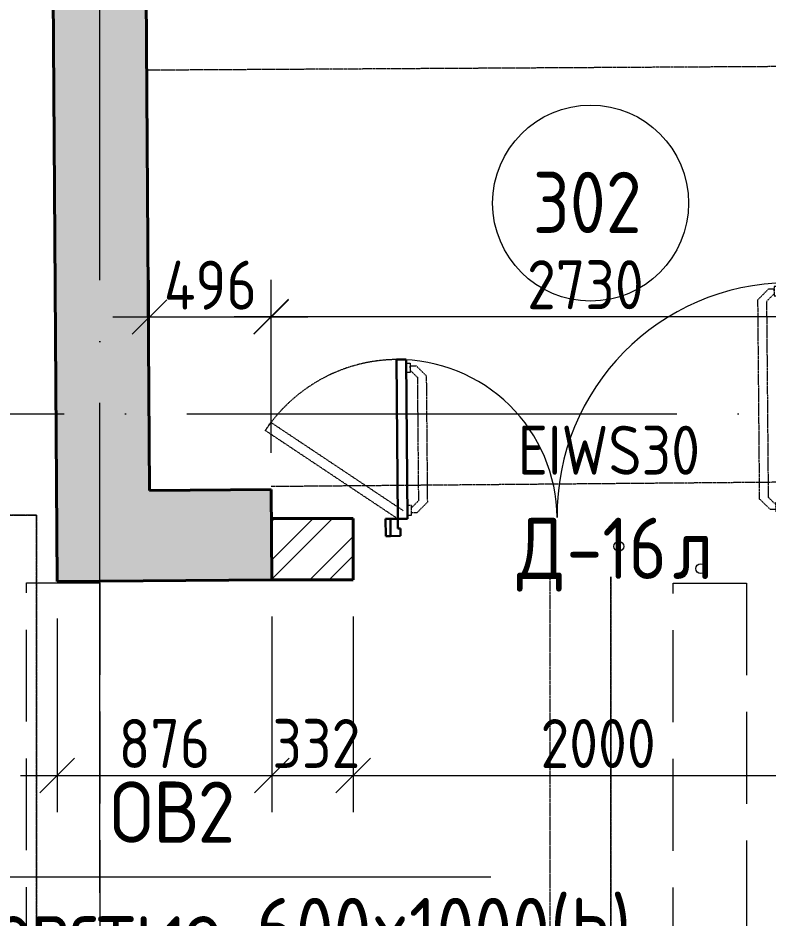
# Model space of a CAD drawing. Header units: millimetres. Extents: x -269164 to 430575, y -569542 to 36130.
# Drawn here: x 181408 to 184469, y -419422 to -415749 of the extents above; entities that cross this region are included whole.
import ezdxf

# ---------------------------------------------------------------- set-up
doc = ezdxf.new("R2010")
doc.units = ezdxf.units.MM
for name, pattern in [('ADSK_Линия сетки', [25, 20, -2.5, 0, -2.5]), ('ADSK_Сверху', [4.5, 3, -1.5]), ('ADSK_Штриховая_ш2 п1', [3, 2, -1]), ('GOST2.303 4', [7, 5, -2, 0])]:
    doc.linetypes.add(name, pattern=pattern)
for name, color, linetype, lineweight in [('Двери', 7, 'Continuous', 18), ('Каркас', 7, 'Continuous', 18), ('Марки', 7, 'Continuous', 20), ('Марки дверей', 7, 'Continuous', 20), ('Марки помещений', 7, 'Continuous', 20), ('Оси', 7, 'Continuous', 9), ('Размеры', 7, 'Continuous', 9), ('Стены внутренние', 7, 'Continuous', 18), ('Стены штриховка', 7, 'Continuous', 18)]:
    doc.layers.add(name, color=color, linetype=linetype, lineweight=lineweight)
doc.layers.add('Линии', color=7, linetype='Continuous', lineweight=9, true_color=0x00a600)
doc.styles.add('GOST Common', font='GOST_Common.ttf', dxfattribs={"width": 0.9, "height": 200})
doc.styles.add('GOST Common_1', font='GOST_Common.ttf', dxfattribs={"width": 0.9, "height": 350})
doc.styles.add('GOST Common_2', font='GOST_Common.ttf', dxfattribs={"width": 0.9, "height": 250})
doc.styles.add('ISOCPEUR_1', font='isocpeur.ttf', dxfattribs={"width": 0.9, "height": 250})
doc.dimstyles.new('ADSK_Основной_2_мм_Округление_до_1_мм_1', dxfattribs={"dimscale": 304.8, "dimtxt": 201.142999, "dimasz": 0.463911, "dimexe": 0.492126, "dimexo": 0.492126, "dimgap": 0.098425, "dimtad": 1, "dimdec": 0, "dimdsep": 46, "dimtxsty": 'GOST Common', "dimblk1": 'OBLIQUE', "dimblk2": 'OBLIQUE', "dimsah": 1, "dimcen": 0.09, "dimdle": 0.492126, "dimazin": 2, "dimtfac": 1, "dimtdec": 4, "dimtix": 1, "dimtmove": 1, "dimatfit": 3, "dimfxl": 1, "dimtvp": 1, "dimtolj": 1, "dimtzin": 0, "dimlwd": 20, "dimlwe": 20, "dimarcsym": 2})

# ---------------------------------------------------------------- blocks, each defined once
blk = doc.blocks.new('AC_Дверь_Двупольная - Д-16л 1700х2200h-2309824-03 План 3-го этажа маркировочный')
at = {"layer": 'Двери', "lineweight": 30}
for p, q in [((800, 966), (760, 966)), ((760, 966), (760, 16)), ((800, 16), (800, 966)), ((-800, 666), (-760, 666)), ((-800, 16), (-800, 666)), ((-760, 666), (-760, 16)), ((-850, 16), (-830, 16)), ((-850, -54), (-850, 16)), ((-830, 16), (-800, 16)), ((-830, -54), (-830, 16)), ((-830, 16), (-830, -54)), ((-760, 16), (-800, 16)), ((-800, 16), (-800, -24)), ((760, 16), (800, 16)), ((830, 16), (800, 16)), ((800, 16), (800, -24)), ((830, -54), (830, 16)), ((850, 16), (830, 16)), ((830, 16), (830, -54)), ((850, -54), (850, 16)), ((-800, -24), (-790, -24)), ((-790, -24), (-790, -54)), ((800, -24), (790, -24)), ((790, -24), (790, -54)), ((-830, -54), (-850, -54)), ((-790, -54), (-830, -54)), ((790, -54), (830, -54)), ((830, -54), (850, -54))]:
    blk.add_line(p, q, dxfattribs=at)
at = {"layer": 'Двери', "linetype": 'ADSK_Сверху', "lineweight": 9}
for p, q in [((720.3, 940.4), (677.5, 897.6)), ((744, 921.7), (713.9, 891.6)), ((744, 940.4), (720.3, 940.4)), ((760, 951), (744, 951)), ((744, 951), (744, 912.5)), ((744, 931.7), (744, 940.4)), ((677.5, 84.3), (677.5, 897.6)), ((713.9, 90.4), (713.9, 891.6)), ((744, 912.5), (760, 912.5)), ((-760, 651), (-744, 651)), ((-744, 651), (-744, 612.5)), ((-744, 631.7), (-744, 640.4)), ((-744, 640.4), (-720.3, 640.4)), ((-720.3, 640.4), (-677.5, 597.6)), ((-744, 612.5), (-760, 612.5)), ((-744, 621.7), (-713.9, 591.6)), ((-713.9, 90.4), (-713.9, 591.6)), ((-677.5, 84.3), (-677.5, 597.6)), ((-744, 60.3), (-713.9, 90.4)), ((-720.3, 41.5), (-677.5, 84.3)), ((720.3, 41.5), (677.5, 84.3)), ((744, 60.3), (713.9, 90.4)), ((-744, 69.5), (-760, 69.5)), ((-744, 31), (-744, 69.5)), ((-744, 41.5), (-720.3, 41.5)), ((744, 41.5), (720.3, 41.5)), ((744, 31), (744, 69.5)), ((744, 69.5), (760, 69.5)), ((-760, 31), (-744, 31)), ((760, 31), (744, 31))]:
    blk.add_line(p, q, dxfattribs=at)
at = {"layer": 'Двери'}
for centre, radius, start, end in [((800, 16), 950, 90, 180), ((-800, 16), 650, 360, 90)]:
    blk.add_arc(centre, radius, start, end, dxfattribs=at)
blk = doc.blocks.new('ADSK_Марка_Помещение_ОдноЗначение - Номер-247393-03 План 3-го этажа маркировочный')
at = {"layer": 'Марки помещений'}
blk.add_circle((0, 0), 4, dxfattribs=at)
blk = doc.blocks.new('ADSK_Марка_Дверь - Типоразмер_ADSK_Марка-58376-03 План 3-го этажа маркировочный')
at = {"layer": 'Марки дверей', "lineweight": 9}
blk.add_circle((0, 0), 0.2, dxfattribs=at)
blk = doc.blocks.new('ADSK_Марка_Дверь - Типоразмер_ADSK_Марка-58376-02 План 2-го этажа маркировочный')
at = {"layer": 'Марки дверей', "lineweight": 9}
blk.add_circle((0, 0), 0.2, dxfattribs=at)
blk = doc.blocks.new('_Oblique')
at = {"color": 0, "linetype": 'ByBlock', "lineweight": -2}
blk.add_line((-0.5, -0.5), (0.5, 0.5), dxfattribs=at)
blk = doc.blocks.new('*D12298')
at = {"layer": 'Defpoints', "color": 0, "transparency": 16777216}
for p in [(181568.1, -418049.1), (182444.2, -418041.6), (182444.2, -418839.8)]:
    blk.add_point(p, dxfattribs=at)
at = {"layer": 'Размеры', "color": 0, "lineweight": 20, "transparency": 16777216}
for p, q in [((181568.1, -418199.1), (181568.1, -418989.8)), ((182444.2, -418191.6), (182444.2, -418989.8)), ((181418.1, -418839.8), (182594.2, -418839.8))]:
    blk.add_line(p, q, dxfattribs=at)
at = {"layer": 'Размеры', "color": 0, "lineweight": 20, "transparency": 16777216, "xscale": 141.4, "yscale": 141.4, "zscale": 141.4, "rotation": 180}
blk.add_blockref('_Oblique', (181568.1, -418839.8), dxfattribs=at)
at = {"layer": 'Размеры', "color": 0, "lineweight": 20, "transparency": 16777216, "xscale": 141.4, "yscale": 141.4, "zscale": 141.4}
blk.add_blockref('_Oblique', (182444.2, -418839.8), dxfattribs=at)
at = {"layer": 'Размеры', "color": 0, "transparency": 16777216, "insert": (182006.1, -418709.8), "char_height": 200, "attachment_point": 5, "style": 'GOST Common'}
blk.add_mtext('\\A1;876', dxfattribs=at)
blk = doc.blocks.new('*D12299')
at = {"layer": 'Defpoints', "color": 0, "transparency": 16777216}
for p in [(182444.2, -418041.6), (182775.9, -418041.6), (182775.9, -418839.8)]:
    blk.add_point(p, dxfattribs=at)
at = {"layer": 'Размеры', "color": 0, "lineweight": 20, "transparency": 16777216}
for p, q in [((182444.2, -418191.6), (182444.2, -418989.8)), ((182775.9, -418191.6), (182775.9, -418989.8)), ((182294.2, -418839.8), (182925.9, -418839.8))]:
    blk.add_line(p, q, dxfattribs=at)
at = {"layer": 'Размеры', "color": 0, "lineweight": 20, "transparency": 16777216, "xscale": 141.4, "yscale": 141.4, "zscale": 141.4, "rotation": 180}
blk.add_blockref('_Oblique', (182444.2, -418839.8), dxfattribs=at)
at = {"layer": 'Размеры', "color": 0, "lineweight": 20, "transparency": 16777216, "xscale": 141.4, "yscale": 141.4, "zscale": 141.4}
blk.add_blockref('_Oblique', (182775.9, -418839.8), dxfattribs=at)
at = {"layer": 'Размеры', "color": 0, "transparency": 16777216, "insert": (182625.9, -418709.8), "char_height": 200, "attachment_point": 5, "style": 'GOST Common'}
blk.add_mtext('\\A1;332', dxfattribs=at)
blk = doc.blocks.new('*D12300')
at = {"layer": 'Defpoints', "color": 0, "transparency": 16777216}
for p in [(184775.8, -418018.3), (182775.9, -418041.6), (184775.8, -418839.8)]:
    blk.add_point(p, dxfattribs=at)
at = {"layer": 'Размеры', "color": 0, "lineweight": 20, "transparency": 16777216}
for p, q in [((184775.8, -418168.3), (184775.8, -418989.8)), ((182775.9, -418191.6), (182775.9, -418989.8)), ((182625.9, -418839.8), (184925.8, -418839.8))]:
    blk.add_line(p, q, dxfattribs=at)
at = {"layer": 'Размеры', "color": 0, "lineweight": 20, "transparency": 16777216, "xscale": 141.4, "yscale": 141.4, "zscale": 141.4, "rotation": 180}
blk.add_blockref('_Oblique', (182775.9, -418839.8), dxfattribs=at)
at = {"layer": 'Размеры', "color": 0, "lineweight": 20, "transparency": 16777216, "xscale": 141.4, "yscale": 141.4, "zscale": 141.4}
blk.add_blockref('_Oblique', (184775.8, -418839.8), dxfattribs=at)
at = {"layer": 'Размеры', "color": 0, "transparency": 16777216, "insert": (183775.9, -418709.8), "char_height": 200, "attachment_point": 5, "style": 'GOST Common'}
blk.add_mtext('\\A1;2000', dxfattribs=at)
blk = doc.blocks.new('*D12309')
at = {"layer": 'Defpoints', "color": 0, "transparency": 16777216}
for p in [(182441, -416969.5), (181945.5, -417677.8), (182441, -417673.6)]:
    blk.add_point(p, dxfattribs=at)
at = {"layer": 'Размеры', "color": 0, "lineweight": 20, "transparency": 16777216}
for p, q in [((181945.5, -417527.8), (181945.5, -416819.5)), ((182441, -417523.6), (182441, -416819.5)), ((181795.5, -416969.5), (182591, -416969.5))]:
    blk.add_line(p, q, dxfattribs=at)
at = {"layer": 'Размеры', "color": 0, "lineweight": 20, "transparency": 16777216, "xscale": 141.4, "yscale": 141.4, "zscale": 141.4, "rotation": 180}
blk.add_blockref('_Oblique', (181945.5, -416969.5), dxfattribs=at)
at = {"layer": 'Размеры', "color": 0, "lineweight": 20, "transparency": 16777216, "xscale": 141.4, "yscale": 141.4, "zscale": 141.4}
blk.add_blockref('_Oblique', (182441, -416969.5), dxfattribs=at)
at = {"layer": 'Размеры', "color": 0, "transparency": 16777216, "insert": (182193.3, -416839.5), "char_height": 200, "attachment_point": 5, "style": 'GOST Common'}
blk.add_mtext('\\A1;496', dxfattribs=at)
blk = doc.blocks.new('*D12310')
at = {"layer": 'Defpoints', "color": 0, "transparency": 16777216}
for p in [(185170.6, -416967.7), (185170.6, -417650.3), (182441, -417673.6)]:
    blk.add_point(p, dxfattribs=at)
at = {"layer": 'Размеры', "color": 0, "lineweight": 20, "transparency": 16777216}
for p, q in [((182441, -417523.6), (182441, -416817.7)), ((185170.6, -417500.3), (185170.6, -416817.7)), ((182291, -416967.7), (185320.6, -416967.7))]:
    blk.add_line(p, q, dxfattribs=at)
at = {"layer": 'Размеры', "color": 0, "lineweight": 20, "transparency": 16777216, "xscale": 141.4, "yscale": 141.4, "zscale": 141.4, "rotation": 180}
blk.add_blockref('_Oblique', (182441, -416967.7), dxfattribs=at)
at = {"layer": 'Размеры', "color": 0, "lineweight": 20, "transparency": 16777216, "xscale": 141.4, "yscale": 141.4, "zscale": 141.4}
blk.add_blockref('_Oblique', (185170.6, -416967.7), dxfattribs=at)
at = {"layer": 'Размеры', "color": 0, "transparency": 16777216, "insert": (183724, -416837.7), "char_height": 200, "attachment_point": 5, "style": 'GOST Common'}
blk.add_mtext('\\A1;2730', dxfattribs=at)

msp = doc.modelspace()

# ---------------------------------------------------------------- hatches: boundary and pattern name
at = {"layer": 'Стены внутренние', "true_color": 0xc0c0c0}
for points in [[(181568.11, -418049.05), (181948.1, -418045.81), (181893.03, -410213.29), (181616.41, -410213.29), (181616.3, -410210.93), (181513, -410210.93), (181567.75, -417996.93)], [(181948.1, -418045.81), (182444.17, -418041.57), (182441.03, -417673.59), (181945.51, -417677.82), (181947.76, -417996.93)]]:
    msp.add_hatch(color=9, dxfattribs=at).paths.add_polyline_path(points)
at = {"layer": 'Стены внутренние', "lineweight": 9}
h = msp.add_hatch(dxfattribs=at)
h.set_pattern_fill('FP_2', color=256, style=0, pattern_type=2)
h.set_pattern_definition([(45, (174118.6, -430765.42), (-117.8655, 117.8655), []), (45, (174197.17, -430765.42), (-117.8655, 117.8655), [])])
h.paths.add_polyline_path([(182775.89, -418041.57), (182775.89, -417791.57), (182442.03, -417791.57), (182444.17, -418041.57)])

# ---------------------------------------------------------------- linework, layer by layer
at = {"layer": 'Каркас', "color": 253, "linetype": 'ADSK_Сверху', "true_color": 0xaaaaaa}
for p, q in [((181933.44, -415961.27), (181931.89, -415739.97)), ((181933.44, -415961.27), (185603.71, -415940.15)), ((181483.03, -417777.69), (181233.03, -417777.69)), ((181483.03, -417777.69), (181483.03, -421685.13)), ((183578.55, -418031.89), (183578.55, -421685.13)), ((183828.55, -418029.76), (183828.55, -421685.13))]:
    msp.add_line(p, q, dxfattribs=at)
at = {"layer": 'Каркас', "color": 253, "linetype": 'ADSK_Сверху', "true_color": 0xb2b2b2}
for p, q in [((181233.03, -417777.69), (181483.03, -417777.69)), ((181483.03, -421685.13), (181483.03, -417777.69)), ((183578.55, -418031.89), (183578.55, -421685.13)), ((183828.55, -421685.13), (183828.55, -418029.76))]:
    msp.add_line(p, q, dxfattribs=at)
at = {"layer": 'Каркас', "color": 30, "linetype": 'GOST2.303 4', "ltscale": 75, "true_color": 0xf26722}
for points in [[(181442.65, -421770.43), (181442.65, -418054.42), (181742.65, -418054.42), (181742.65, -421770.43), (181442.65, -421770.43)], [(184081.73, -421772.2), (184081.73, -418056.19), (184381.73, -418056.19), (184381.73, -421772.2), (184081.73, -421772.2)]]:
    msp.add_lwpolyline(points, dxfattribs=at)
at = {"layer": 'Линии', "linetype": 'ADSK_Штриховая_ш2 п1'}
for p, q in [((182417.59, -417432.64), (182439.78, -417399.35)), ((182980.64, -417759.87), (182439.78, -417399.35)), ((182958.45, -417793.15), (182417.59, -417432.64))]:
    msp.add_line(p, q, dxfattribs=at)
msp.add_arc((182958.45, -417793.15), 650, 90.31464, 146.31464, dxfattribs=at)
at = {"layer": 'Марки', "color": 30, "true_color": 0xf26722}
msp.add_line((180837.82, -419253.93), (183337.82, -419253.93), dxfattribs=at)
at = {"layer": 'Оси', "linetype": 'ADSK_Линия сетки', "ltscale": 100}
for p, q in [((181742.82, -439320.18), (181742.82, -386200.07)), ((167096.68, -417365.13), (235324.62, -417365.13))]:
    msp.add_line(p, q, dxfattribs=at)
at = {"layer": 'Стены внутренние', "lineweight": 40}
for p, q in [((181945.51, -417677.82), (181893.03, -410213.29)), ((181532.32, -412958.99), (181568.11, -418049.05)), ((181945.51, -417677.82), (182441.03, -417673.59)), ((182444.17, -418041.57), (182441.03, -417673.59)), ((182775.89, -417791.57), (182442.03, -417791.57)), ((182775.89, -418041.57), (182775.89, -417791.57)), ((181568.11, -418049.05), (182444.17, -418041.57)), ((182775.89, -418041.57), (182444.17, -418041.57))]:
    msp.add_line(p, q, dxfattribs=at)
at = {"layer": 'Стены внутренние', "color": 253, "linetype": 'ADSK_Сверху', "true_color": 0xaaaaaa}
msp.add_line((185170.53, -417638.29), (182440.92, -417661.59), dxfattribs=at)
at = {"layer": 'Стены штриховка'}
msp.add_line((181945.51, -417677.82), (181945.43, -417665.82), dxfattribs=at)

# ---------------------------------------------------------------- block references
at = {"layer": 'Двери', "linetype": 'ADSK_Сверху', "lineweight": 9, "rotation": 0.4890445236925678}
msp.add_blockref('AC_Дверь_Двупольная - Д-16л 1700х2200h-2309824-03 План 3-го этажа маркировочный', (183758.56, -417802.32), dxfattribs=at)
at = {"layer": 'Марки дверей', "xscale": 99.99999999999993, "yscale": 99.99999999999993, "zscale": 99.99999999999993}
for name, p in [('ADSK_Марка_Дверь - Типоразмер_ADSK_Марка-58376-03 План 3-го этажа маркировочный', (183860.63, -417905.48)), ('ADSK_Марка_Дверь - Типоразмер_ADSK_Марка-58376-02 План 2-го этажа маркировочный', (184195.1, -417996.07))]:
    msp.add_blockref(name, p, dxfattribs=at)
at = {"layer": 'Марки помещений', "xscale": 99.99999999999993, "yscale": 99.99999999999993, "zscale": 99.99999999999993}
msp.add_blockref('ADSK_Марка_Помещение_ОдноЗначение - Номер-247393-03 План 3-го этажа маркировочный', (183745.5, -416504.76), dxfattribs=at)

# ---------------------------------------------------------------- texts
at = {"layer": 'Марки', "color": 30, "lineweight": 40, "true_color": 0xf26722, "style": 'ISOCPEUR_1', "width": 0.9}
for s, p in [('ОВ', (181783.9, -419114.91)), ('2', (182141.09, -419114.91)), ('отверстие 600x1000(h)', (180854.46, -419589.83))]:
    msp.add_text(s, height=250, dxfattribs=at).set_placement(p)
at = {"layer": 'Марки дверей', "lineweight": 9, "attachment_point": 1}
for s, insert, char_height, width, style in [('EIWS30', (183447.8, -417413.06), 200, 959.6199, 'GOST Common_1'), ('\\fGOST Common|b0|i0|c204|p34|;\\W.9;Д', (183444.65, -417788.47), 250, 245.3164, 'GOST Common_2'), ('-16', (183647.06, -417788.47), 250, 526.7087, 'GOST Common_2'), ('\\fGOST Common|b0|i0|c204|p34|;\\W.9;л', (184081.64, -417788.47), 250, 194.8101, 'GOST Common_2')]:
    msp.add_mtext(s, dxfattribs=dict(at, insert=insert, char_height=char_height, width=width, style=style))
at = {"layer": 'Марки помещений', "lineweight": 9, "insert": (183509.24, -416377.03), "char_height": 250, "width": 584.4302, "attachment_point": 1, "style": 'GOST Common_2'}
msp.add_mtext('302', dxfattribs=at)

# ---------------------------------------------------------------- dimensions: what is measured, and where the dimension line sits
at = {"layer": 'Размеры', "color": 18, "true_color": 0x000000}
for base, p1, p2, picture, middle in [((182441.03, -416969.51), (181945.51, -417677.82), (182441.03, -417673.59), '*D12309', (182193.27, -416969.51)), ((185170.64, -416967.75), (182441.03, -417673.59), (185170.64, -417650.29), '*D12310', (183724.03, -416967.75)), ((184775.83, -418839.84), (182775.89, -418041.57), (184775.83, -418018.27), '*D12300', (183775.86, -418839.84)), ((182444.17, -418839.84), (181568.11, -418049.05), (182444.17, -418041.57), '*D12298', (182006.14, -418839.84)), ((182775.89, -418839.84), (182444.17, -418041.57), (182775.89, -418041.57), '*D12299', (182625.89, -418839.84))]:
    dim = msp.add_linear_dim(base=base, p1=p1, p2=p2, dimstyle='ADSK_Основной_2_мм_Округление_до_1_мм_1', override={"dimpost": '<>'}, dxfattribs=at)
    dim.commit()
    dim.dimension.update_dxf_attribs({"geometry": picture, "text_midpoint": middle, "dimtype": 160})

doc.saveas('drawing.dxf')
